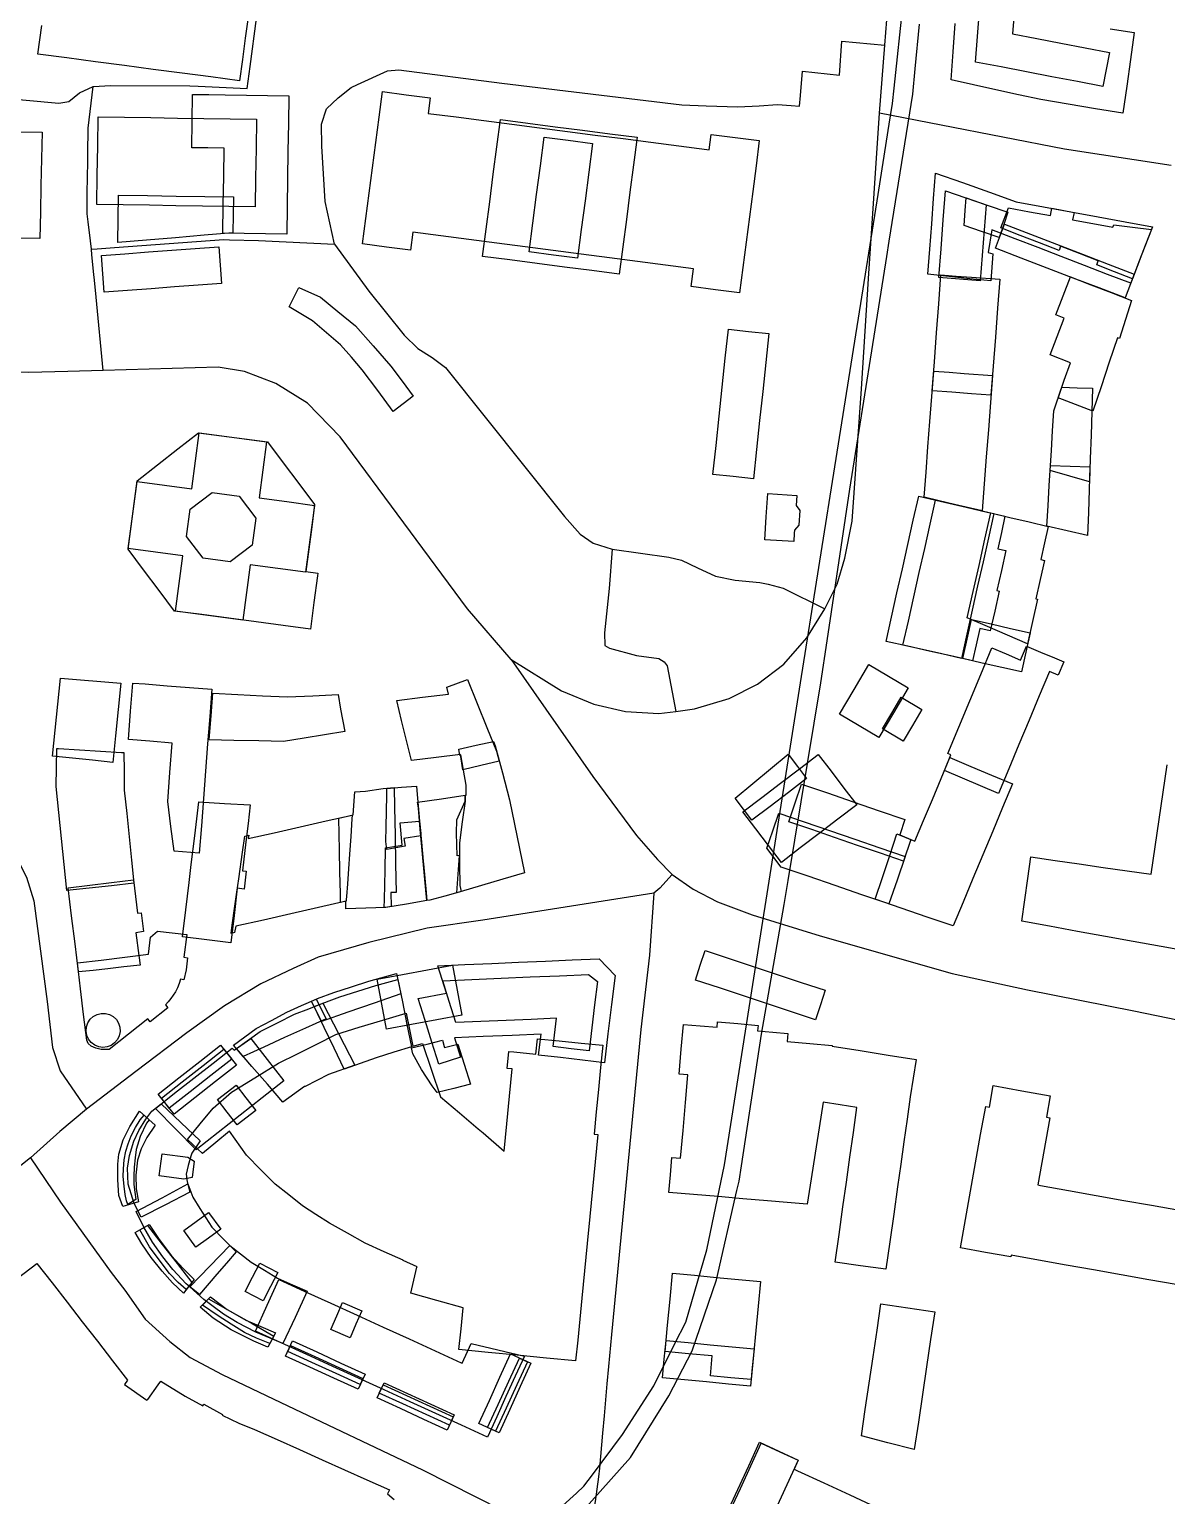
# Model space of a CAD drawing. Header units: metres. Extents: x 2534007 to 2539113, y 1151834 to 1154458.
# Drawn here: x 2538643.3 to 2538836.8, y 1152439.2 to 1152688.6 of the extents above; entities that cross this region are included whole.
import ezdxf

# ---------------------------------------------------------------- set-up
doc = ezdxf.new("R2010")
doc.units = ezdxf.units.M
for name, color, linetype in [('Buildings', 7, 'Continuous'), ('Rail', 7, 'Continuous'), ('Roads', 7, 'Continuous')]:
    doc.layers.add(name, color=color, linetype=linetype)

msp = doc.modelspace()

# ---------------------------------------------------------------- linework, layer by layer
at = {"layer": 'Buildings'}
for points in [[(2538827.031, 1152684.619), (2538826.477, 1152681.73), (2538825.923, 1152678.84), (2538821.594, 1152679.67), (2538817.266, 1152680.5), (2538812.937, 1152681.331), (2538808.609, 1152682.161), (2538804.28, 1152682.991), (2538804.604, 1152687.34), (2538804.928, 1152691.689), (2538805.252, 1152696.038), (2538805.576, 1152700.387), (2538805.9, 1152704.736), (2538808.853, 1152704.516), (2538811.805, 1152704.296), (2538811.498, 1152700.166), (2538811.19, 1152696.035), (2538810.883, 1152691.905), (2538810.575, 1152687.775), (2538814.689, 1152686.986), (2538818.803, 1152686.197), (2538822.917, 1152685.408), (2538827.031, 1152684.619)], [(2538687.49, 1152677.243), (2538687.416, 1152672.543), (2538687.341, 1152667.842), (2538687.267, 1152663.142), (2538687.192, 1152658.441), (2538687.118, 1152653.741), (2538683.501, 1152653.798), (2538679.883, 1152653.856), (2538676.266, 1152653.913), (2538676.342, 1152658.722), (2538676.419, 1152663.531), (2538676.495, 1152668.34), (2538673.733, 1152668.384), (2538670.97, 1152668.428), (2538671.042, 1152672.965), (2538671.114, 1152677.501), (2538673.877, 1152677.458), (2538676.639, 1152677.414), (2538680.256, 1152677.357), (2538683.873, 1152677.3), (2538687.49, 1152677.243)], [(2538758.551, 1152668.121), (2538758.946, 1152668.065), (2538759.288, 1152670.699), (2538763.392, 1152670.166), (2538767.496, 1152669.633), (2538766.936, 1152665.318), (2538766.375, 1152661.002), (2538765.815, 1152656.686), (2538765.255, 1152652.371), (2538764.694, 1152648.056), (2538764.134, 1152643.74), (2538760.03, 1152644.273), (2538755.925, 1152644.806), (2538756.321, 1152647.851), (2538751.544, 1152648.471), (2538746.768, 1152649.092), (2538741.991, 1152649.712), (2538737.214, 1152650.332), (2538732.438, 1152650.953), (2538727.661, 1152651.573), (2538722.884, 1152652.193), (2538718.107, 1152652.813), (2538713.331, 1152653.434), (2538708.554, 1152654.054), (2538708.159, 1152651.009), (2538704.095, 1152651.537), (2538700.03, 1152652.065), (2538700.591, 1152656.381), (2538701.151, 1152660.696), (2538701.712, 1152665.012), (2538702.272, 1152669.327), (2538702.833, 1152673.643), (2538703.393, 1152677.958), (2538707.457, 1152677.43), (2538711.521, 1152676.901), (2538711.179, 1152674.268), (2538715.916, 1152673.653), (2538720.653, 1152673.039), (2538725.391, 1152672.424), (2538730.128, 1152671.809), (2538734.865, 1152671.195), (2538739.602, 1152670.58), (2538744.339, 1152669.965), (2538749.077, 1152669.35), (2538753.814, 1152668.736), (2538758.551, 1152668.121)], [(2538681.988, 1152673.255), (2538681.909, 1152668.288), (2538681.83, 1152663.321), (2538681.751, 1152658.354), (2538677.264, 1152658.425), (2538672.777, 1152658.496), (2538668.29, 1152658.567), (2538663.803, 1152658.638), (2538659.316, 1152658.709), (2538654.829, 1152658.78), (2538654.908, 1152663.747), (2538654.986, 1152668.714), (2538655.065, 1152673.681), (2538659.552, 1152673.61), (2538664.039, 1152673.539), (2538668.527, 1152673.468), (2538673.014, 1152673.397), (2538677.501, 1152673.326), (2538681.988, 1152673.255)], [(2538746.698, 1152670.193), (2538746.094, 1152665.539), (2538745.489, 1152660.885), (2538744.885, 1152656.232), (2538744.28, 1152651.578), (2538743.676, 1152646.924), (2538739.029, 1152647.527), (2538734.382, 1152648.131), (2538729.735, 1152648.734), (2538725.088, 1152649.338), (2538720.441, 1152649.941), (2538721.045, 1152654.595), (2538721.65, 1152659.249), (2538722.254, 1152663.902), (2538722.859, 1152668.556), (2538723.463, 1152673.21), (2538728.11, 1152672.607), (2538732.757, 1152672.003), (2538737.404, 1152671.4), (2538742.051, 1152670.796), (2538746.698, 1152670.193)], [(2538739.128, 1152669.164), (2538738.494, 1152664.282), (2538737.86, 1152659.4), (2538737.225, 1152654.517), (2538736.591, 1152649.635), (2538732.475, 1152650.17), (2538728.358, 1152650.704), (2538728.992, 1152655.586), (2538729.626, 1152660.469), (2538730.26, 1152665.351), (2538730.894, 1152670.233), (2538735.011, 1152669.699), (2538739.128, 1152669.164)], [(2538834.361, 1152654.984), (2538833.129, 1152651.783), (2538831.896, 1152648.581), (2538830.664, 1152645.38), (2538826.729, 1152646.894), (2538822.794, 1152648.409), (2538818.859, 1152649.923), (2538814.924, 1152651.437), (2538810.989, 1152652.952), (2538807.054, 1152654.466), (2538806.426, 1152650.626), (2538807.209, 1152650.395), (2538806.859, 1152645.773), (2538803.295, 1152646.149), (2538799.732, 1152646.525), (2538796.168, 1152646.901), (2538796.493, 1152651.204), (2538796.819, 1152655.507), (2538797.144, 1152659.81), (2538797.469, 1152664.113), (2538802.049, 1152662.489), (2538806.628, 1152660.865), (2538811.208, 1152659.241), (2538815.839, 1152658.39), (2538820.469, 1152657.538), (2538825.1, 1152656.687), (2538829.73, 1152655.835), (2538834.361, 1152654.984)], [(2538677.955, 1152653.944), (2538673.07, 1152653.533), (2538668.185, 1152653.122), (2538663.3, 1152652.71), (2538658.415, 1152652.299), (2538658.479, 1152656.332), (2538658.543, 1152660.364), (2538663.42, 1152660.287), (2538668.297, 1152660.21), (2538673.174, 1152660.132), (2538678.051, 1152660.055), (2538678.003, 1152657), (2538677.955, 1152653.944)], [(2538806.058, 1152658.741), (2538805.734, 1152654.428), (2538805.409, 1152650.116), (2538805.085, 1152645.803), (2538801.555, 1152646.071), (2538798.025, 1152646.338), (2538798.398, 1152651.26), (2538798.77, 1152656.182), (2538799.143, 1152661.104), (2538802.601, 1152659.923), (2538806.058, 1152658.741)], [(2538809.118, 1152655.518), (2538808.308, 1152653.146), (2538805.312, 1152654.17), (2538802.316, 1152655.194), (2538802.511, 1152657.774), (2538802.673, 1152659.899), (2538806.229, 1152658.684), (2538809.784, 1152657.469), (2538809.118, 1152655.518)], [(2538809.86, 1152658.196), (2538813.445, 1152657.536), (2538817.029, 1152656.876), (2538817.259, 1152658.129), (2538821.018, 1152657.438), (2538820.786, 1152656.184), (2538824.2, 1152655.555), (2538827.614, 1152654.926), (2538827.764, 1152655.314), (2538830.975, 1152654.92), (2538834.185, 1152654.526), (2538832.575, 1152650.341), (2538830.964, 1152646.156), (2538827.919, 1152647.329), (2538824.873, 1152648.501), (2538825.14, 1152649.199), (2538821.944, 1152650.429), (2538818.748, 1152651.659), (2538818.479, 1152650.961), (2538815.169, 1152652.235), (2538811.858, 1152653.51), (2538808.548, 1152654.784), (2538809.86, 1152658.196)], [(2538831.258, 1152646.92), (2538829.703, 1152642.879), (2538825.291, 1152644.577), (2538820.88, 1152646.275), (2538816.468, 1152647.972), (2538812.057, 1152649.67), (2538807.645, 1152651.368), (2538809.201, 1152655.409), (2538813.612, 1152653.711), (2538818.024, 1152652.013), (2538822.435, 1152650.316), (2538826.847, 1152648.618), (2538831.258, 1152646.92)], [(2538676.035, 1152645.355), (2538672.044, 1152645.056), (2538668.053, 1152644.757), (2538664.062, 1152644.459), (2538660.071, 1152644.16), (2538656.08, 1152643.861), (2538655.847, 1152646.984), (2538655.613, 1152650.106), (2538659.604, 1152650.405), (2538663.595, 1152650.704), (2538667.586, 1152651.002), (2538671.577, 1152651.301), (2538675.568, 1152651.6), (2538675.802, 1152648.478), (2538676.035, 1152645.355)], [(2538808.39, 1152646.05), (2538808.017, 1152641.123), (2538807.644, 1152636.197), (2538807.271, 1152631.27), (2538806.898, 1152626.343), (2538803.567, 1152626.595), (2538800.236, 1152626.847), (2538796.905, 1152627.099), (2538797.278, 1152632.026), (2538797.651, 1152636.953), (2538798.023, 1152641.879), (2538798.396, 1152646.806), (2538800.998, 1152646.61), (2538803.6, 1152646.413), (2538808.39, 1152646.05)], [(2538708.64, 1152626.198), (2538705.229, 1152623.604), (2538702.597, 1152627.14), (2538699.966, 1152630.676), (2538698.121, 1152632.801), (2538696.276, 1152634.926), (2538693.904, 1152636.961), (2538691.531, 1152638.996), (2538687.513, 1152641.356), (2538689.189, 1152644.659), (2538692.85, 1152643.044), (2538695.828, 1152640.602), (2538698.805, 1152638.159), (2538701.82, 1152634.715), (2538704.834, 1152631.27), (2538706.737, 1152628.734), (2538708.64, 1152626.198)], [(2538830.771, 1152642.456), (2538829.772, 1152639.224), (2538828.773, 1152635.991), (2538828.431, 1152636.123), (2538827.023, 1152631.952), (2538825.614, 1152627.781), (2538824.206, 1152623.61), (2538821.265, 1152624.743), (2538818.323, 1152625.875), (2538819.362, 1152628.877), (2538820.4, 1152631.878), (2538816.944, 1152633.208), (2538818.148, 1152636.336), (2538819.351, 1152639.464), (2538817.951, 1152640.003), (2538819.191, 1152643.225), (2538820.431, 1152646.446), (2538823.878, 1152645.116), (2538827.324, 1152643.786), (2538830.771, 1152642.456)], [(2538769.13, 1152636.83), (2538768.605, 1152631.895), (2538768.079, 1152626.96), (2538767.554, 1152622.026), (2538767.028, 1152617.091), (2538766.503, 1152612.156), (2538763.061, 1152612.523), (2538759.618, 1152612.89), (2538760.143, 1152617.825), (2538760.668, 1152622.759), (2538761.194, 1152627.694), (2538761.719, 1152632.628), (2538762.244, 1152637.563), (2538765.687, 1152637.197), (2538769.13, 1152636.83)], [(2538807.151, 1152629.693), (2538806.803, 1152625.089), (2538806.454, 1152620.485), (2538806.106, 1152615.881), (2538805.757, 1152611.277), (2538805.409, 1152606.673), (2538800.675, 1152607.781), (2538798.104, 1152608.383), (2538795.533, 1152608.985), (2538795.858, 1152613.278), (2538796.183, 1152617.571), (2538796.509, 1152621.863), (2538796.834, 1152626.156), (2538797.159, 1152630.449), (2538799.761, 1152630.252), (2538802.363, 1152630.055), (2538807.151, 1152629.693)], [(2538824.186, 1152627.538), (2538824.051, 1152623.557), (2538823.916, 1152619.576), (2538823.781, 1152615.595), (2538823.646, 1152611.614), (2538820.308, 1152612.59), (2538816.97, 1152613.566), (2538817.169, 1152616.942), (2538817.369, 1152620.318), (2538817.568, 1152623.694), (2538818.959, 1152627.715), (2538821.572, 1152627.627), (2538824.186, 1152627.538)], [(2538692.366, 1152595.666), (2538691.759, 1152591.123), (2538691.151, 1152586.58), (2538686.533, 1152587.196), (2538681.915, 1152587.811), (2538677.297, 1152588.427), (2538672.679, 1152589.042), (2538668.061, 1152589.658), (2538665.418, 1152593.153), (2538662.776, 1152596.649), (2538660.133, 1152600.144), (2538660.65, 1152604.028), (2538661.168, 1152607.912), (2538661.685, 1152611.796), (2538665.157, 1152614.519), (2538668.629, 1152617.241), (2538672.101, 1152619.964), (2538676.019, 1152619.441), (2538679.936, 1152618.919), (2538683.854, 1152618.396), (2538686.528, 1152614.854), (2538689.202, 1152611.312), (2538691.876, 1152607.77), (2538691.369, 1152603.973), (2538690.863, 1152600.177), (2538690.356, 1152596.38), (2538692.423, 1152596.104), (2538692.366, 1152595.666)], [(2538683.71, 1152618.415), (2538683.074, 1152613.648), (2538682.438, 1152608.88), (2538687.148, 1152608.252), (2538691.858, 1152607.624), (2538691.352, 1152603.838), (2538690.847, 1152600.051), (2538690.341, 1152596.265), (2538685.633, 1152596.893), (2538680.924, 1152597.52), (2538680.296, 1152592.816), (2538679.669, 1152588.111), (2538675.848, 1152588.62), (2538672.026, 1152589.13), (2538668.205, 1152589.639), (2538668.833, 1152594.344), (2538669.46, 1152599.049), (2538664.807, 1152599.669), (2538660.153, 1152600.289), (2538660.657, 1152604.076), (2538661.162, 1152607.863), (2538661.666, 1152611.65), (2538666.32, 1152611.029), (2538670.974, 1152610.408), (2538671.61, 1152615.177), (2538672.245, 1152619.945), (2538676.067, 1152619.435), (2538679.888, 1152618.925), (2538683.71, 1152618.415)], [(2538823.734, 1152614.194), (2538823.601, 1152610.288), (2538823.469, 1152606.382), (2538823.336, 1152602.476), (2538819.873, 1152603.287), (2538816.411, 1152604.098), (2538816.614, 1152607.539), (2538816.817, 1152610.98), (2538817.02, 1152614.421), (2538820.377, 1152614.307), (2538823.734, 1152614.194)], [(2538681.25, 1152600.831), (2538677.529, 1152598.001), (2538672.896, 1152598.631), (2538670.065, 1152602.353), (2538670.696, 1152606.986), (2538674.418, 1152609.816), (2538679.05, 1152609.185), (2538681.881, 1152605.464), (2538681.25, 1152600.831)], [(2538773.449, 1152602.898), (2538773.349, 1152601.449), (2538768.409, 1152601.776), (2538768.669, 1152605.694), (2538768.929, 1152609.611), (2538773.87, 1152609.284), (2538773.756, 1152607.595), (2538774.399, 1152606.721), (2538774.236, 1152604.271), (2538773.478, 1152603.384), (2538773.449, 1152602.898)], [(2538808.3, 1152593.038), (2538807.54, 1152589.651), (2538806.78, 1152586.263), (2538804.99, 1152586.665), (2538804.376, 1152583.925), (2538803.761, 1152581.185), (2538800.087, 1152582.01), (2538796.413, 1152582.835), (2538792.738, 1152583.659), (2538789.064, 1152584.484), (2538789.989, 1152588.604), (2538790.913, 1152592.723), (2538791.838, 1152596.843), (2538792.762, 1152600.962), (2538793.687, 1152605.082), (2538794.611, 1152609.201), (2538798.278, 1152608.343), (2538801.945, 1152607.485), (2538805.612, 1152606.626), (2538809.279, 1152605.768), (2538808.66, 1152603.009), (2538808.04, 1152600.249), (2538809.43, 1152599.938), (2538808.667, 1152596.533), (2538807.903, 1152593.128), (2538808.3, 1152593.038)], [(2538807.391, 1152606.209), (2538806.471, 1152602.109), (2538805.551, 1152598.009), (2538804.631, 1152593.91), (2538803.71, 1152589.81), (2538802.79, 1152585.71), (2538801.87, 1152581.61), (2538798.558, 1152582.353), (2538795.246, 1152583.097), (2538791.934, 1152583.84), (2538792.858, 1152587.955), (2538793.781, 1152592.07), (2538794.705, 1152596.185), (2538795.629, 1152600.3), (2538796.552, 1152604.415), (2538797.476, 1152608.53), (2538799.128, 1152608.144), (2538802.685, 1152607.311), (2538806.241, 1152606.479), (2538807.391, 1152606.209)], [(2538814.834, 1152591.684), (2538813.98, 1152587.876), (2538813.125, 1152584.068), (2538809.706, 1152585.548), (2538806.287, 1152587.029), (2538802.868, 1152588.509), (2538803.868, 1152592.965), (2538804.869, 1152597.42), (2538805.869, 1152601.876), (2538806.869, 1152606.331), (2538810.126, 1152605.569), (2538813.384, 1152604.806), (2538816.641, 1152604.044), (2538816.008, 1152601.222), (2538815.374, 1152598.4), (2538816.001, 1152598.259), (2538815.27, 1152595.005), (2538814.54, 1152591.75), (2538814.834, 1152591.684)], [(2538813.551, 1152585.966), (2538812.806, 1152582.645), (2538812.06, 1152579.323), (2538808.735, 1152580.069), (2538805.411, 1152580.815), (2538802.086, 1152581.561), (2538802.832, 1152584.883), (2538803.578, 1152588.205), (2538806.902, 1152587.459), (2538810.227, 1152586.712), (2538813.551, 1152585.966)], [(2538817.718, 1152581.69), (2538819.295, 1152581.029), (2538818.343, 1152578.749), (2538816.85, 1152579.371), (2538815.121, 1152575.229), (2538813.392, 1152571.086), (2538811.663, 1152566.944), (2538809.934, 1152562.801), (2538808.205, 1152558.659), (2538805.128, 1152559.944), (2538802.05, 1152561.228), (2538798.973, 1152562.513), (2538800.09, 1152565.19), (2538799.546, 1152565.43), (2538801.419, 1152569.916), (2538803.291, 1152574.402), (2538805.164, 1152578.888), (2538807.036, 1152583.374), (2538809.491, 1152582.349), (2538811.946, 1152581.324), (2538812.934, 1152583.684), (2538815.326, 1152582.687), (2538817.718, 1152581.69)], [(2538792.831, 1152576.598), (2538790.335, 1152572.372), (2538787.839, 1152568.145), (2538784.483, 1152570.127), (2538781.126, 1152572.11), (2538783.623, 1152576.337), (2538786.119, 1152580.563), (2538789.475, 1152578.581), (2538792.831, 1152576.598)], [(2538658.919, 1152577.363), (2538658.458, 1152572.885), (2538657.996, 1152568.407), (2538657.535, 1152563.929), (2538654.111, 1152564.282), (2538650.688, 1152564.636), (2538647.264, 1152564.989), (2538647.719, 1152569.399), (2538648.173, 1152573.81), (2538648.628, 1152578.22), (2538652.058, 1152577.934), (2538655.489, 1152577.649), (2538658.919, 1152577.363)], [(2538674.396, 1152576.376), (2538674.038, 1152571.729), (2538673.679, 1152567.082), (2538673.321, 1152562.435), (2538672.962, 1152557.788), (2538672.604, 1152553.141), (2538672.245, 1152548.494), (2538667.986, 1152548.823), (2538667.433, 1152553.034), (2538666.879, 1152557.244), (2538667.264, 1152562.229), (2538667.649, 1152567.214), (2538663.823, 1152567.509), (2538660.203, 1152567.788), (2538660.574, 1152572.601), (2538660.945, 1152577.414), (2538663.025, 1152577.254), (2538666.815, 1152576.961), (2538670.606, 1152576.669), (2538674.396, 1152576.376)], [(2538722.828, 1152565.803), (2538723.233, 1152564.149), (2538720.145, 1152563.392), (2538717.056, 1152562.635), (2538716.703, 1152565.254), (2538712.519, 1152564.759), (2538708.334, 1152564.264), (2538707.503, 1152567.657), (2538706.671, 1152571.051), (2538705.84, 1152574.444), (2538710.243, 1152574.992), (2538714.646, 1152575.54), (2538714.36, 1152576.708), (2538717.884, 1152578.004), (2538719.532, 1152573.937), (2538721.18, 1152569.87), (2538722.828, 1152565.803)], [(2538674.573, 1152575.662), (2538678.795, 1152575.46), (2538683.016, 1152575.258), (2538687.238, 1152575.056), (2538691.556, 1152575.247), (2538695.873, 1152575.438), (2538696.281, 1152572.996), (2538696.995, 1152569.196), (2538693.53, 1152568.628), (2538690.064, 1152568.06), (2538686.599, 1152567.492), (2538682.377, 1152567.581), (2538678.155, 1152567.669), (2538673.933, 1152567.758), (2538674.284, 1152571.816), (2538674.573, 1152575.662)], [(2538795.148, 1152572.888), (2538793.566, 1152570.21), (2538791.983, 1152567.531), (2538788.438, 1152569.625), (2538790.021, 1152572.304), (2538791.603, 1152574.983), (2538795.148, 1152572.888)], [(2538716.05, 1152541.75), (2538716.272, 1152544.929), (2538716.493, 1152548.107), (2538716.103, 1152548.025), (2538715.999, 1152551.893), (2538716.052, 1152554.163), (2538717.473, 1152557.351), (2538717.495, 1152558.337), (2538717.626, 1152558.356), (2538717.638, 1152560.025), (2538717.194, 1152562.612), (2538716.75, 1152565.2), (2538716.566, 1152565.09), (2538716.37, 1152566.175), (2538719.327, 1152566.824), (2538722.283, 1152567.472), (2538722.6, 1152566.75), (2538723.803, 1152562.157), (2538725.005, 1152557.563), (2538725.853, 1152553.425), (2538726.702, 1152549.288), (2538727.55, 1152545.15), (2538723.9, 1152544.067), (2538720.25, 1152542.983), (2538716.6, 1152541.9), (2538716.05, 1152541.75)], [(2538659.045, 1152565.575), (2538659.412, 1152565.58), (2538659.459, 1152562.375), (2538659.506, 1152559.17), (2538659.914, 1152555.221), (2538660.322, 1152551.272), (2538660.729, 1152547.322), (2538661.137, 1152543.373), (2538657.333, 1152542.954), (2538653.529, 1152542.534), (2538649.725, 1152542.115), (2538649.268, 1152546.539), (2538648.811, 1152550.963), (2538648.353, 1152555.386), (2538647.896, 1152559.81), (2538647.958, 1152563.055), (2538648.019, 1152566.3), (2538648.325, 1152566.295), (2538651.898, 1152566.055), (2538655.472, 1152565.815), (2538659.045, 1152565.575)], [(2538775.55, 1152561.173), (2538772.45, 1152558.807), (2538769.35, 1152556.441), (2538766.25, 1152554.075), (2538763.398, 1152557.814), (2538766.399, 1152560.309), (2538769.399, 1152562.805), (2538772.4, 1152565.3), (2538773.975, 1152563.237), (2538775.55, 1152561.173)], [(2538784.08, 1152556.704), (2538780.875, 1152554.258), (2538777.67, 1152551.811), (2538774.464, 1152549.365), (2538771.259, 1152546.919), (2538769.076, 1152549.78), (2538766.892, 1152552.64), (2538764.709, 1152555.501), (2538767.914, 1152557.947), (2538771.119, 1152560.394), (2538774.324, 1152562.84), (2538777.529, 1152565.286), (2538779.713, 1152562.425), (2538781.896, 1152559.565), (2538784.08, 1152556.704)], [(2538810.564, 1152560.28), (2538808.883, 1152556.252), (2538807.201, 1152552.224), (2538805.52, 1152548.197), (2538803.839, 1152544.169), (2538802.157, 1152540.141), (2538800.476, 1152536.113), (2538796.057, 1152537.626), (2538791.638, 1152539.138), (2538787.219, 1152540.651), (2538788.446, 1152544.364), (2538789.673, 1152548.078), (2538790.9, 1152551.791), (2538793.965, 1152550.513), (2538795.449, 1152554.068), (2538796.932, 1152557.623), (2538798.416, 1152561.178), (2538799.9, 1152564.733), (2538803.455, 1152563.249), (2538807.009, 1152561.764), (2538810.564, 1152560.28)], [(2538696.273, 1152540.09), (2538696.243, 1152541.631), (2538696.169, 1152545.317), (2538696.095, 1152549.003), (2538696.041, 1152551.728), (2538695.986, 1152554.453), (2538698.4, 1152555), (2538698.7, 1152558.9), (2538700.5, 1152559), (2538703.5, 1152559.5), (2538705.39, 1152559.629), (2538705.458, 1152556.328), (2538705.555, 1152551.492), (2538705.651, 1152546.657), (2538705.748, 1152541.821), (2538704.835, 1152541.803), (2538704.883, 1152539.398), (2538704, 1152539.25), (2538700.6, 1152539.15), (2538697.2, 1152539.05), (2538697.2, 1152540.3), (2538696.273, 1152540.09)], [(2538704.173, 1152549.127), (2538703.953, 1152550.46), (2538704.009, 1152552.978), (2538704.068, 1152555.642), (2538704.128, 1152558.305), (2538704.154, 1152559.495), (2538706.666, 1152559.686), (2538709.177, 1152559.876), (2538709.243, 1152559.151), (2538709.481, 1152556.536), (2538709.719, 1152553.921), (2538709.91, 1152551.83), (2538709.944, 1152551.45), (2538707.069, 1152550.975), (2538707.284, 1152549.673), (2538704.173, 1152549.127)], [(2538793.279, 1152550.799), (2538792.025, 1152547.134), (2538788.12, 1152548.471), (2538784.215, 1152549.808), (2538780.31, 1152551.145), (2538776.405, 1152552.482), (2538772.5, 1152553.819), (2538773.597, 1152557.022), (2538774.693, 1152560.225), (2538779.088, 1152558.72), (2538783.483, 1152557.216), (2538787.878, 1152555.711), (2538792.273, 1152554.206), (2538791.381, 1152551.59), (2538793.279, 1152550.799)], [(2538680.226, 1152545.433), (2538679.86, 1152542.388), (2538678.714, 1152542.525), (2538678.158, 1152537.895), (2538677.601, 1152533.265), (2538673.51, 1152533.757), (2538669.419, 1152534.248), (2538669.976, 1152538.879), (2538670.533, 1152543.509), (2538670.898, 1152546.554), (2538671.485, 1152551.436), (2538671.833, 1152554.327), (2538672.18, 1152557.218), (2538676.557, 1152556.954), (2538680.933, 1152556.689), (2538680.555, 1152553.54), (2538680.176, 1152550.391), (2538679.589, 1152545.51), (2538680.226, 1152545.433)], [(2538710.951, 1152540.42), (2538710.844, 1152541.591), (2538710.509, 1152545.27), (2538710.173, 1152548.95), (2538709.844, 1152552.548), (2538709.516, 1152556.146), (2538709.363, 1152557.158), (2538713.429, 1152557.748), (2538717.495, 1152558.337), (2538717.473, 1152557.351), (2538716.99, 1152553.786), (2538716.506, 1152550.221), (2538716.526, 1152546.596), (2538716.546, 1152542.97), (2538716.792, 1152541.957), (2538716.6, 1152541.9), (2538714.019, 1152541.203), (2538711.437, 1152540.505), (2538710.951, 1152540.42)], [(2538678.267, 1152534.976), (2538677.661, 1152534.841), (2538677.859, 1152536.256), (2538678.253, 1152539.067), (2538678.646, 1152541.877), (2538678.96, 1152544.126), (2538679.598, 1152548.684), (2538679.979, 1152551.404), (2538680.66, 1152551.556), (2538680.575, 1152550.961), (2538684.996, 1152551.963), (2538689.417, 1152552.965), (2538693.837, 1152553.966), (2538698.258, 1152554.968), (2538698.214, 1152554.33), (2538698.006, 1152551.329), (2538697.798, 1152548.329), (2538697.624, 1152545.809), (2538697.449, 1152543.288), (2538697.298, 1152541.118), (2538697.261, 1152540.585), (2538697.241, 1152540.304), (2538692.543, 1152539.241), (2538687.846, 1152538.177), (2538683.148, 1152537.114), (2538678.45, 1152536.05), (2538678.267, 1152534.976)], [(2538792.301, 1152547.944), (2538790.918, 1152543.902), (2538789.534, 1152539.859), (2538784.96, 1152541.425), (2538780.385, 1152542.992), (2538775.811, 1152544.558), (2538771.236, 1152546.124), (2538768.795, 1152549.323), (2538769.817, 1152552.307), (2538770.838, 1152555.291), (2538775.131, 1152553.822), (2538779.423, 1152552.352), (2538783.716, 1152550.883), (2538788.008, 1152549.413), (2538792.301, 1152547.944)], [(2538703.704, 1152539.241), (2538703.735, 1152540.625), (2538703.845, 1152545.593), (2538703.929, 1152549.365), (2538706.759, 1152549.833), (2538706.414, 1152553.62), (2538709.719, 1152553.921), (2538710.043, 1152550.376), (2538710.339, 1152547.123), (2538710.38, 1152546.674), (2538710.825, 1152541.798), (2538710.951, 1152540.416), (2538707.476, 1152539.833), (2538704, 1152539.25), (2538703.704, 1152539.241)], [(2538656.708, 1152528.813), (2538654.218, 1152528.553), (2538651.728, 1152528.292), (2538651.135, 1152533.061), (2538650.543, 1152537.831), (2538649.95, 1152542.6), (2538653.65, 1152543.05), (2538657.35, 1152543.5), (2538661.05, 1152543.95), (2538661.4, 1152541.125), (2538661.75, 1152538.3), (2538662.35, 1152538.35), (2538662.75, 1152535.15), (2538661.45, 1152534.95), (2538661.975, 1152531.092), (2538662.185, 1152529.464), (2538659.447, 1152529.139), (2538656.708, 1152528.813)], [(2538670.245, 1152530.694), (2538670.007, 1152528.649), (2538669.604, 1152526.962), (2538669.033, 1152527.036), (2538668.807, 1152526.314), (2538668.525, 1152525.612), (2538668.187, 1152524.935), (2538667.825, 1152524.33), (2538667.419, 1152523.754), (2538666.971, 1152523.209), (2538666.484, 1152522.699), (2538666.896, 1152522.178), (2538663.926, 1152519.828), (2538663.53, 1152520.318), (2538660.229, 1152517.717), (2538656.927, 1152515.116), (2538655.549, 1152515.133), (2538654.663, 1152515.344), (2538653.856, 1152515.649), (2538653.34, 1152516.125), (2538653.116, 1152516.695), (2538652.59, 1152521.068), (2538652.063, 1152525.441), (2538651.537, 1152529.814), (2538655.567, 1152530.311), (2538659.596, 1152530.809), (2538663.626, 1152531.306), (2538663.976, 1152534.177), (2538665.146, 1152535.245), (2538667.64, 1152534.953), (2538670.134, 1152534.66), (2538669.617, 1152530.779), (2538670.245, 1152530.694)], [(2538778.709, 1152525.173), (2538777.884, 1152522.674), (2538777.059, 1152520.175), (2538772.973, 1152521.524), (2538768.887, 1152522.873), (2538764.801, 1152524.223), (2538760.715, 1152525.572), (2538756.629, 1152526.921), (2538757.454, 1152529.42), (2538758.278, 1152531.919), (2538762.364, 1152530.57), (2538766.45, 1152529.221), (2538770.537, 1152527.871), (2538774.623, 1152526.522), (2538778.709, 1152525.173)], [(2538716.904, 1152520.96), (2538712.638, 1152520.168), (2538708.372, 1152519.375), (2538704.106, 1152518.583), (2538703.32, 1152522.818), (2538702.533, 1152527.053), (2538706.798, 1152527.846), (2538711.064, 1152528.638), (2538715.329, 1152529.431), (2538716.116, 1152525.196), (2538716.904, 1152520.96)], [(2538742.956, 1152527.7), (2538742.356, 1152522.738), (2538741.756, 1152517.777), (2538741.156, 1152512.815), (2538737.424, 1152513.266), (2538733.693, 1152513.718), (2538729.961, 1152514.169), (2538730.39, 1152517.711), (2538725.472, 1152517.499), (2538720.553, 1152517.288), (2538715.635, 1152517.076), (2538716.665, 1152513.776), (2538712.974, 1152512.625), (2538711.814, 1152516.343), (2538710.655, 1152520.061), (2538709.495, 1152523.779), (2538714.314, 1152524.674), (2538712.851, 1152529.358), (2538717.42, 1152529.554), (2538721.988, 1152529.75), (2538726.557, 1152529.947), (2538731.126, 1152530.143), (2538735.694, 1152530.339), (2538740.263, 1152530.535), (2538742.956, 1152527.7)], [(2538706.513, 1152524.549), (2538702.016, 1152522.991), (2538697.52, 1152521.432), (2538693.023, 1152519.874), (2538691.366, 1152523.34), (2538692.344, 1152523.78), (2538695.158, 1152524.785), (2538698.122, 1152525.767), (2538701.085, 1152526.749), (2538705.81, 1152528.01), (2538706.513, 1152524.549)], [(2538702.324, 1152513.69), (2538699.609, 1152512.737), (2538696.893, 1152511.783), (2538695.2, 1152515.323), (2538693.507, 1152518.864), (2538691.814, 1152522.404), (2538696.16, 1152524.085), (2538699.207, 1152525.039), (2538702.254, 1152525.993), (2538706.016, 1152526.993), (2538706.79, 1152523.182), (2538707.564, 1152519.372), (2538708.338, 1152515.561), (2538705.331, 1152514.626), (2538702.324, 1152513.69)], [(2538739.971, 1152526.654), (2538739.496, 1152522.726), (2538739.021, 1152518.798), (2538738.546, 1152514.87), (2538735.486, 1152515.24), (2538732.426, 1152515.61), (2538733.008, 1152520.415), (2538728.724, 1152520.231), (2538724.44, 1152520.047), (2538720.155, 1152519.863), (2538715.871, 1152519.679), (2538714.761, 1152523.24), (2538713.65, 1152526.8), (2538718.615, 1152527.013), (2538723.58, 1152527.226), (2538728.546, 1152527.44), (2538733.511, 1152527.653), (2538738.476, 1152527.866), (2538739.971, 1152526.654)], [(2538693.809, 1152520.309), (2538690.291, 1152518.715), (2538686.773, 1152517.122), (2538683.254, 1152515.528), (2538679.736, 1152513.934), (2538678.091, 1152515.836), (2538681.925, 1152518.67), (2538684.533, 1152520.056), (2538687.14, 1152521.441), (2538689.632, 1152522.561), (2538692.123, 1152523.68), (2538693.809, 1152520.309)], [(2538690.166, 1152508.791), (2538686.461, 1152506.151), (2538683.834, 1152509.191), (2538681.208, 1152512.23), (2538678.581, 1152515.27), (2538682.63, 1152518.149), (2538685.539, 1152519.626), (2538688.448, 1152521.103), (2538690.859, 1152522.035), (2538693.27, 1152522.968), (2538695.087, 1152519.454), (2538696.904, 1152515.94), (2538698.721, 1152512.426), (2538694.205, 1152510.836), (2538690.236, 1152508.843), (2538690.166, 1152508.791)], [(2538656.59, 1152515.548), (2538655.868, 1152515.466), (2538655.148, 1152515.565), (2538654.475, 1152515.841), (2538653.893, 1152516.274), (2538653.436, 1152516.839), (2538653.135, 1152517.5), (2538653.006, 1152518.215), (2538653.06, 1152518.94), (2538653.293, 1152519.629), (2538653.69, 1152520.237), (2538654.226, 1152520.729), (2538654.865, 1152521.072), (2538655.571, 1152521.244), (2538656.296, 1152521.235), (2538656.999, 1152521.046), (2538657.631, 1152520.689), (2538658.155, 1152520.185), (2538658.537, 1152519.567), (2538658.754, 1152518.875), (2538658.791, 1152518.149), (2538658.647, 1152517.437), (2538658.329, 1152516.782), (2538657.86, 1152516.228), (2538657.267, 1152515.808), (2538656.59, 1152515.548)], [(2538707.429, 1152521.293), (2538707.998, 1152518.492), (2538708.566, 1152515.69), (2538710.214, 1152516.1), (2538711.755, 1152511.592), (2538713.295, 1152507.083), (2538716.498, 1152504.349), (2538719.7, 1152501.614), (2538720.513, 1152500.919), (2538724.126, 1152497.834), (2538724.582, 1152502.494), (2538725.038, 1152507.153), (2538725.494, 1152511.813), (2538724.608, 1152511.899), (2538724.888, 1152514.773), (2538725.775, 1152514.686), (2538729.476, 1152514.325), (2538729.793, 1152516.931), (2538733.485, 1152516.57), (2538737.177, 1152516.21), (2538740.869, 1152515.849), (2538740.499, 1152512.065), (2538740.129, 1152508.281), (2538739.759, 1152504.497), (2538739.389, 1152500.713), (2538740.03, 1152500.65), (2538739.577, 1152496.013), (2538739.123, 1152491.375), (2538738.67, 1152486.738), (2538738.216, 1152482.101), (2538737.763, 1152477.463), (2538737.309, 1152472.826), (2538736.961, 1152469.27), (2538736.613, 1152465.714), (2538736.265, 1152462.158), (2538731.303, 1152462.643), (2538726.342, 1152463.128), (2538721.38, 1152463.613), (2538716.418, 1152464.098), (2538716.764, 1152467.634), (2538717.109, 1152471.17), (2538712.666, 1152472.428), (2538708.223, 1152473.685), (2538709.279, 1152478.086), (2538709.31, 1152478.178), (2538706.906, 1152479.259), (2538706.926, 1152479.305), (2538703.708, 1152480.73), (2538700.489, 1152482.156), (2538697.45, 1152483.869), (2538694.41, 1152485.581), (2538692.103, 1152487.065), (2538689.796, 1152488.548), (2538687.48, 1152490.372), (2538685.165, 1152492.196), (2538682.717, 1152494.67), (2538680.268, 1152497.144), (2538677.386, 1152501.195), (2538675.089, 1152499.303), (2538672.791, 1152497.41), (2538670.253, 1152499.831), (2538672.423, 1152502.477), (2538674.593, 1152505.123), (2538677.72, 1152507.848), (2538681.712, 1152510.304), (2538685.703, 1152512.759), (2538688.966, 1152514.397), (2538692.228, 1152516.035), (2538695.491, 1152517.673), (2538699.47, 1152518.88), (2538703.45, 1152520.086), (2538707.429, 1152521.293)], [(2538767.29, 1152519.211), (2538767.21, 1152518.286), (2538769.788, 1152518.064), (2538772.365, 1152517.841), (2538772.246, 1152516.461), (2538776.073, 1152516.131), (2538779.9, 1152515.8), (2538779.881, 1152515.679), (2538784.639, 1152514.924), (2538789.398, 1152514.17), (2538794.156, 1152513.415), (2538793.655, 1152510.248), (2538793.153, 1152507.081), (2538792.616, 1152503.256), (2538792.079, 1152499.431), (2538791.542, 1152495.606), (2538791.005, 1152491.781), (2538790.348, 1152487.103), (2538789.692, 1152482.424), (2538789.035, 1152477.746), (2538784.721, 1152478.352), (2538780.406, 1152478.958), (2538781.066, 1152483.656), (2538781.725, 1152488.354), (2538782.318, 1152492.576), (2538782.91, 1152496.798), (2538783.502, 1152501.019), (2538784.095, 1152505.241), (2538781.233, 1152505.695), (2538778.37, 1152506.149), (2538777.682, 1152501.809), (2538776.995, 1152497.469), (2538776.307, 1152493.129), (2538775.619, 1152488.789), (2538772.245, 1152489.081), (2538768.871, 1152489.373), (2538764.685, 1152489.735), (2538760.498, 1152490.097), (2538756.311, 1152490.458), (2538752.125, 1152490.82), (2538752.382, 1152493.793), (2538752.639, 1152496.765), (2538754.116, 1152496.638), (2538754.524, 1152501.357), (2538754.932, 1152506.075), (2538755.34, 1152510.794), (2538753.863, 1152510.921), (2538754.228, 1152515.149), (2538754.593, 1152519.376), (2538757.449, 1152519.13), (2538760.305, 1152518.883), (2538760.385, 1152519.809), (2538763.838, 1152519.51), (2538767.29, 1152519.211)], [(2538681.001, 1152516.991), (2538683.826, 1152513.396), (2538686.651, 1152509.801), (2538682.92, 1152506.868), (2538679.188, 1152503.935), (2538675.457, 1152501.002), (2538671.725, 1152498.069), (2538668.265, 1152501.579), (2538664.804, 1152505.09), (2538668.067, 1152507.655), (2538671.329, 1152510.219), (2538674.592, 1152512.784), (2538677.854, 1152515.348), (2538678.173, 1152514.98), (2538681.001, 1152516.991)], [(2538678.575, 1152512.431), (2538675.037, 1152509.65), (2538671.498, 1152506.869), (2538667.96, 1152504.088), (2538665.256, 1152507.525), (2538668.795, 1152510.306), (2538672.334, 1152513.088), (2538675.873, 1152515.869), (2538678.575, 1152512.431)], [(2538677.766, 1152513.46), (2538674.228, 1152510.678), (2538670.689, 1152507.897), (2538667.151, 1152505.115), (2538665.818, 1152506.81), (2538669.357, 1152509.592), (2538672.895, 1152512.373), (2538676.434, 1152515.155), (2538677.766, 1152513.46)], [(2538713.921, 1152515.598), (2538713.951, 1152515.439), (2538716.23, 1152516.005), (2538717.292, 1152512.605), (2538718.353, 1152509.205), (2538715.526, 1152508.502), (2538712.699, 1152507.798), (2538711.876, 1152508.954), (2538710.025, 1152511.713), (2538708.581, 1152514.391), (2538708.336, 1152515.375), (2538710.987, 1152516.035), (2538713.638, 1152516.695), (2538713.921, 1152515.598)], [(2538681.869, 1152504.76), (2538678.7, 1152502.284), (2538677.018, 1152504.436), (2538675.335, 1152506.588), (2538678.504, 1152509.065), (2538680.186, 1152506.913), (2538681.869, 1152504.76)], [(2538661.919, 1152489.204), (2538659.261, 1152488.406), (2538658.589, 1152490.306), (2538658.381, 1152492.961), (2538658.424, 1152495.619), (2538658.575, 1152497.328), (2538659.316, 1152499.736), (2538660.421, 1152501.991), (2538662.085, 1152504.609), (2538664.773, 1152502.218), (2538663.329, 1152500.136), (2538662.351, 1152498.2), (2538661.723, 1152496.289), (2538661.486, 1152493.754), (2538661.538, 1152491.398), (2538661.919, 1152489.204)], [(2538670.659, 1152490.838), (2538666.512, 1152488.721), (2538662.365, 1152486.603), (2538661.201, 1152488.909), (2538660.165, 1152492.209), (2538660.064, 1152494.923), (2538660.413, 1152497.083), (2538661.123, 1152499.494), (2538661.97, 1152501.351), (2538663.166, 1152503.236), (2538664.201, 1152504.618), (2538665.798, 1152505.873), (2538669.111, 1152502.716), (2538672.424, 1152499.559), (2538671, 1152497.453), (2538670.825, 1152496.991), (2538670.336, 1152495.409), (2538670.028, 1152493.916), (2538670.198, 1152492.596), (2538670.659, 1152490.838)], [(2538661.48, 1152489.588), (2538660.126, 1152488.741), (2538659.886, 1152489.394), (2538659.626, 1152490.441), (2538659.461, 1152491.863), (2538659.315, 1152493.49), (2538659.349, 1152494.805), (2538659.485, 1152496.323), (2538659.785, 1152497.811), (2538660.181, 1152499.095), (2538660.679, 1152500.425), (2538661.415, 1152501.863), (2538662.211, 1152503.163), (2538662.86, 1152503.919), (2538663.73, 1152503.145), (2538663.266, 1152502.563), (2538662.214, 1152500.304), (2538661.534, 1152498.106), (2538661.339, 1152496.705), (2538661.18, 1152495.099), (2538661.114, 1152493.591), (2538661.145, 1152492.168), (2538661.28, 1152490.869), (2538661.48, 1152489.588)], [(2538671.02, 1152493.36), (2538669.649, 1152493.048), (2538665.43, 1152493.605), (2538665.928, 1152497.378), (2538670.296, 1152496.801), (2538671.385, 1152496.129), (2538671.02, 1152493.36)], [(2538675.216, 1152476.889), (2538672.265, 1152473.456), (2538669.995, 1152475.279), (2538667.75, 1152477.711), (2538666.043, 1152479.844), (2538664.31, 1152482.341), (2538662.846, 1152484.875), (2538661.531, 1152487.544), (2538665.923, 1152489.904), (2538670.314, 1152492.263), (2538671.151, 1152490.01), (2538672.361, 1152488.058), (2538674.366, 1152484.923), (2538676.403, 1152482.779), (2538678.505, 1152480.72), (2538676.861, 1152478.805), (2538675.216, 1152476.889)], [(2538675.906, 1152484.565), (2538673.799, 1152483.035), (2538671.691, 1152481.505), (2538669.631, 1152484.343), (2538671.739, 1152485.873), (2538673.846, 1152487.403), (2538675.906, 1152484.565)], [(2538671.396, 1152476.004), (2538669.579, 1152473.701), (2538667.694, 1152475.459), (2538665.93, 1152477.413), (2538664.068, 1152479.714), (2538662.459, 1152482.058), (2538661.335, 1152484.021), (2538663.751, 1152485.373), (2538665.453, 1152482.804), (2538667.544, 1152480.033), (2538669.506, 1152477.88), (2538671.396, 1152476.004)], [(2538670.986, 1152475.484), (2538670.034, 1152474.278), (2538668.674, 1152475.488), (2538667.21, 1152477.009), (2538664.908, 1152480.013), (2538663.783, 1152481.564), (2538662.14, 1152484.471), (2538663.433, 1152485.195), (2538665.951, 1152481.958), (2538668.468, 1152478.721), (2538670.986, 1152475.484)], [(2538690.623, 1152474.016), (2538688.536, 1152469.561), (2538686.449, 1152465.106), (2538681.879, 1152467.034), (2538678.718, 1152468.71), (2538676.37, 1152470.114), (2538674.62, 1152471.395), (2538673.035, 1152472.593), (2538670.646, 1152474.736), (2538674.053, 1152478.26), (2538677.459, 1152481.783), (2538681.096, 1152478.948), (2538683.33, 1152477.584), (2538685.563, 1152476.22), (2538688.093, 1152475.118), (2538690.623, 1152474.016)], [(2538685.62, 1152477.21), (2538684.367, 1152474.802), (2538683.114, 1152472.393), (2538680.059, 1152473.981), (2538681.311, 1152476.391), (2538682.564, 1152478.8), (2538685.62, 1152477.21)], [(2538767.716, 1152475.649), (2538767.315, 1152471.481), (2538766.914, 1152467.312), (2538766.512, 1152463.144), (2538766.111, 1152458.975), (2538762.641, 1152459.309), (2538759.17, 1152459.643), (2538759.493, 1152463.001), (2538755.478, 1152463.388), (2538751.463, 1152463.774), (2538751.89, 1152468.213), (2538752.317, 1152472.651), (2538752.744, 1152477.09), (2538756.487, 1152476.73), (2538760.23, 1152476.37), (2538763.973, 1152476.009), (2538767.716, 1152475.649)], [(2538716.815, 1152461.838), (2538716.985, 1152461.756), (2538718.52, 1152465.123), (2538723.038, 1152464.059), (2538727.556, 1152462.995), (2538725.982, 1152459.549), (2538724.408, 1152456.103), (2538722.834, 1152452.657), (2538721.26, 1152449.211), (2538716.874, 1152451.215), (2538712.488, 1152453.219), (2538708.103, 1152455.222), (2538703.717, 1152457.226), (2538699.331, 1152459.23), (2538694.945, 1152461.234), (2538690.56, 1152463.237), (2538686.174, 1152465.241), (2538681.788, 1152467.245), (2538683.789, 1152471.627), (2538685.79, 1152476.008), (2538690.222, 1152473.984), (2538694.654, 1152471.959), (2538699.086, 1152469.935), (2538703.519, 1152467.911), (2538707.951, 1152465.887), (2538712.383, 1152463.862), (2538716.815, 1152461.838)], [(2538685.228, 1152466.94), (2538683.906, 1152464.488), (2538681.51, 1152465.511), (2538677.666, 1152467.45), (2538674.635, 1152469.43), (2538672.396, 1152471.271), (2538674.139, 1152473.048), (2538676.984, 1152470.888), (2538680.186, 1152469.095), (2538682.707, 1152468.018), (2538685.228, 1152466.94)], [(2538684.933, 1152466.393), (2538684.261, 1152465.148), (2538681.979, 1152466.051), (2538679.946, 1152467.018), (2538677.7, 1152468.424), (2538675.454, 1152469.83), (2538672.773, 1152471.656), (2538673.798, 1152472.7), (2538677.51, 1152470.598), (2538681.221, 1152468.495), (2538684.933, 1152466.393)], [(2538699.91, 1152470.686), (2538698.905, 1152468.38), (2538697.899, 1152466.073), (2538694.615, 1152467.505), (2538695.621, 1152469.811), (2538696.626, 1152472.118), (2538699.91, 1152470.686)], [(2538797.326, 1152470.498), (2538796.633, 1152465.813), (2538795.939, 1152461.128), (2538795.246, 1152456.443), (2538794.552, 1152451.758), (2538793.859, 1152447.073), (2538789.361, 1152448.249), (2538784.863, 1152449.425), (2538785.527, 1152453.91), (2538786.19, 1152458.395), (2538786.854, 1152462.881), (2538787.517, 1152467.366), (2538788.181, 1152471.851), (2538792.754, 1152471.175), (2538797.326, 1152470.498)], [(2538700.445, 1152459.924), (2538699.263, 1152457.338), (2538695.155, 1152459.215), (2538691.046, 1152461.091), (2538686.938, 1152462.968), (2538688.12, 1152465.555), (2538692.228, 1152463.678), (2538696.337, 1152461.801), (2538700.445, 1152459.924)], [(2538700.094, 1152459.156), (2538699.626, 1152458.133), (2538695.518, 1152460.01), (2538691.409, 1152461.887), (2538687.301, 1152463.764), (2538687.769, 1152464.786), (2538691.877, 1152462.909), (2538695.986, 1152461.033), (2538700.094, 1152459.156)], [(2538766.613, 1152464.186), (2538766.309, 1152461.022), (2538766.004, 1152457.857), (2538762.261, 1152458.217), (2538758.518, 1152458.577), (2538754.775, 1152458.937), (2538751.032, 1152459.297), (2538751.337, 1152462.462), (2538751.641, 1152465.627), (2538755.384, 1152465.267), (2538759.127, 1152464.907), (2538762.87, 1152464.546), (2538766.613, 1152464.186)], [(2538728.653, 1152461.76), (2538726.852, 1152457.818), (2538725.05, 1152453.876), (2538723.249, 1152449.934), (2538719.789, 1152451.515), (2538721.59, 1152455.457), (2538723.392, 1152459.398), (2538725.193, 1152463.34), (2538728.653, 1152461.76)], [(2538728.056, 1152462.031), (2538726.255, 1152458.089), (2538724.455, 1152454.148), (2538722.654, 1152450.206), (2538721.294, 1152450.828), (2538723.095, 1152454.77), (2538724.897, 1152458.711), (2538726.698, 1152462.653), (2538728.056, 1152462.031)], [(2538715.604, 1152452.999), (2538714.423, 1152450.411), (2538710.447, 1152452.227), (2538706.471, 1152454.044), (2538702.495, 1152455.86), (2538703.678, 1152458.448), (2538707.653, 1152456.632), (2538711.629, 1152454.815), (2538715.604, 1152452.999)], [(2538715.439, 1152452.638), (2538714.799, 1152451.238), (2538710.824, 1152453.054), (2538706.848, 1152454.87), (2538702.873, 1152456.686), (2538703.513, 1152458.086), (2538707.488, 1152456.27), (2538711.464, 1152454.454), (2538715.439, 1152452.638)]]:
    msp.add_lwpolyline(points, close=True, dxfattribs=at)
for points in [[(2538680.559, 1152690.646), (2538680.079, 1152687.031), (2538679.599, 1152683.415), (2538679.119, 1152679.8), (2538674.217, 1152680.45), (2538669.315, 1152681.101), (2538664.413, 1152681.751), (2538659.511, 1152682.402), (2538654.609, 1152683.052), (2538649.707, 1152683.703), (2538644.805, 1152684.353), (2538645.451, 1152689.226)], [(2538827.173, 1152688.635), (2538831.255, 1152688.028), (2538831.255, 1152688.028), (2538830.616, 1152683.446), (2538829.978, 1152678.865), (2538829.339, 1152674.283), (2538824.683, 1152675.057), (2538820.027, 1152675.832), (2538815.371, 1152676.606), (2538811.554, 1152677.443), (2538807.737, 1152678.281), (2538803.92, 1152679.118), (2538800.103, 1152679.955), (2538800.46, 1152684.743), (2538800.816, 1152689.53)], [(2538641.254, 1152671.143), (2538645.509, 1152671.06), (2538645.509, 1152671.06), (2538645.421, 1152666.538), (2538645.333, 1152662.016), (2538645.244, 1152657.493), (2538645.156, 1152652.971), (2538641.39, 1152653.044)], [(2538840.571, 1152531.75), (2538835.83, 1152532.611), (2538831.088, 1152533.472), (2538826.346, 1152534.333), (2538821.604, 1152535.194), (2538816.863, 1152536.055), (2538812.121, 1152536.916), (2538812.647, 1152540.561), (2538813.174, 1152544.205), (2538813.7, 1152547.85), (2538817.793, 1152547.259), (2538821.885, 1152546.668), (2538825.978, 1152546.077), (2538830.07, 1152545.486), (2538834.163, 1152544.895), (2538834.834, 1152549.544), (2538835.506, 1152554.193), (2538836.177, 1152558.842), (2538836.849, 1152563.492)], [(2538838.398, 1152475.124), (2538833.718, 1152475.96), (2538829.038, 1152476.796), (2538824.358, 1152477.631), (2538819.678, 1152478.467), (2538814.998, 1152479.302), (2538810.318, 1152480.138), (2538810.265, 1152479.844), (2538805.982, 1152480.606), (2538801.698, 1152481.368), (2538802.558, 1152486.183), (2538803.418, 1152490.998), (2538804.278, 1152495.813), (2538805.138, 1152500.628), (2538805.998, 1152505.443), (2538806.64, 1152505.328), (2538807.29, 1152508.96), (2538812.126, 1152508.097), (2538816.961, 1152507.234), (2538816.961, 1152507.234), (2538816.313, 1152503.6), (2538816.895, 1152503.496), (2538816.215, 1152499.689), (2538815.535, 1152495.881), (2538814.855, 1152492.074), (2538815.345, 1152491.986), (2538820.063, 1152491.144), (2538824.78, 1152490.301), (2538829.498, 1152489.459), (2538834.215, 1152488.617), (2538838.933, 1152487.775)], [(2538641.307, 1152476.158), (2538644.639, 1152478.743), (2538647.208, 1152475.432), (2538649.778, 1152472.121), (2538652.347, 1152468.811), (2538654.916, 1152465.5), (2538657.486, 1152462.189), (2538660.055, 1152458.878), (2538659.527, 1152458.123), (2538663.336, 1152455.459), (2538663.456, 1152455.624), (2538663.486, 1152455.604), (2538665.273, 1152458.117), (2538665.703, 1152458.714), (2538669.846, 1152456.153), (2538672.861, 1152454.516), (2538673.005, 1152454.781), (2538676.205, 1152453.04), (2538676.136, 1152452.913), (2538679.006, 1152451.564), (2538681.671, 1152450.496), (2538685.49, 1152448.787), (2538689.309, 1152447.077), (2538693.129, 1152445.368), (2538696.948, 1152443.658), (2538700.767, 1152441.949), (2538704.586, 1152440.239), (2538704.285, 1152439.568), (2538705.398, 1152438.606)], [(2538761.99, 1152436.254), (2538763.841, 1152440.283), (2538765.693, 1152444.311), (2538767.544, 1152448.339), (2538770.837, 1152446.825), (2538774.13, 1152445.311), (2538772.201, 1152441.115), (2538770.271, 1152436.918)], [(2538762.511, 1152436.616), (2538764.278, 1152440.462), (2538766.046, 1152444.307), (2538767.813, 1152448.153), (2538770.96, 1152446.707), (2538774.106, 1152445.26), (2538773.404, 1152443.735), (2538773.969, 1152443.479), (2538773.969, 1152443.479), (2538778.443, 1152441.422), (2538782.918, 1152439.365), (2538787.392, 1152437.307)]]:
    msp.add_lwpolyline(points, dxfattribs=at)
at = {"layer": 'Rail'}
for points in [[(2538730.554, 1152434.388), (2538736.389, 1152439.693), (2538737.661, 1152440.849), (2538739.109, 1152442.779), (2538744.253, 1152449.636), (2538749.56, 1152457.903), (2538753.149, 1152465.104), (2538754.979, 1152468.763), (2538758.596, 1152481.039), (2538761.569, 1152495.513), (2538766.403, 1152526.156), (2538774.491, 1152577.443), (2538780.738, 1152616.646), (2538787.544, 1152659.374), (2538789.584, 1152672.434), (2538790.129, 1152675.915), (2538790.405, 1152678.526), (2538791.938, 1152692.973)], [(2538737.166, 1152436.254), (2538745.566, 1152445.756), (2538752.095, 1152456.201), (2538756.056, 1152463.873), (2538760.228, 1152475.954), (2538763.684, 1152491.13), (2538764.045, 1152492.719), (2538764.446, 1152495.341), (2538767.864, 1152517.699), (2538771.711, 1152539.74), (2538772.428, 1152543.841), (2538777.989, 1152577.454), (2538779.046, 1152584.576), (2538782.885, 1152610.401), (2538789.19, 1152649.949), (2538789.608, 1152652.563), (2538793.591, 1152677.543), (2538794.008, 1152681.809), (2538794.749, 1152689.404)]]:
    msp.add_lwpolyline(points, dxfattribs=at)
at = {"layer": 'Roads'}
for points in [[(2538788.832, 1152685.861), (2538789.33, 1152692.343), (2538789.776, 1152697.406)], [(2538680.404, 1152678.515), (2538680.925, 1152682.233), (2538681.985, 1152690.378)], [(2538774.839, 1152681.447), (2538781.123, 1152680.786), (2538781.52, 1152686.541), (2538788.832, 1152685.861)], [(2538787.943, 1152674.283), (2538788.832, 1152685.861)], [(2538695.265, 1152652.012), (2538693.678, 1152659.288), (2538693.083, 1152668.681), (2538693.016, 1152672.452), (2538693.876, 1152675.031), (2538695.861, 1152676.883), (2538698.11, 1152678.669), (2538699.168, 1152679.198), (2538704.261, 1152681.514), (2538706.18, 1152681.646), (2538723.708, 1152679.397), (2538754.334, 1152675.693)], [(2538774.508, 1152677.28), (2538774.839, 1152681.447)], [(2538591.376, 1152680.304), (2538598.84, 1152679.878), (2538607.939, 1152679.523), (2538616.821, 1152679.113), (2538627.419, 1152677.985), (2538636.594, 1152677.07), (2538648.355, 1152675.976), (2538650.063, 1152676.309), (2538651.894, 1152677.765), (2538654.224, 1152678.806)], [(2538654.224, 1152678.806), (2538657.221, 1152679.014), (2538670.623, 1152678.931), (2538672.083, 1152678.869), (2538680.404, 1152678.515)], [(2538653.336, 1152671.752), (2538654.224, 1152678.806)], [(2538758.435, 1152675.56), (2538763.859, 1152675.362), (2538767.497, 1152675.56), (2538770.606, 1152675.759), (2538772.921, 1152675.627), (2538774.31, 1152675.494), (2538774.508, 1152677.28)], [(2538754.334, 1152675.693), (2538758.435, 1152675.56)], [(2538778.668, 1152590.015), (2538780.711, 1152594.248), (2538782.025, 1152598.628), (2538783.265, 1152604.904), (2538784.871, 1152627.456), (2538786.136, 1152647.059), (2538787.943, 1152674.283)], [(2538837.543, 1152665.38), (2538819.386, 1152668.174), (2538787.943, 1152674.283)], [(2538653.904, 1152651.177), (2538653.732, 1152652.567), (2538653.331, 1152655.812), (2538653.159, 1152657.202), (2538653.171, 1152658.172), (2538653.206, 1152661.082), (2538653.23, 1152663.022), (2538653.271, 1152666.417), (2538653.289, 1152667.872), (2538653.33, 1152671.267), (2538653.336, 1152671.752)], [(2538657.819, 1152651.46), (2538676.414, 1152652.806)], [(2538676.414, 1152652.806), (2538677.395, 1152652.784), (2538682.301, 1152652.674)], [(2538682.301, 1152652.674), (2538695.265, 1152652.012)], [(2538695.265, 1152652.012), (2538701.086, 1152644.009), (2538707.106, 1152636.534), (2538709.421, 1152634.285), (2538711.868, 1152632.764), (2538714.117, 1152631.044), (2538734.358, 1152605.71), (2538737.004, 1152602.734), (2538739.252, 1152601.212), (2538742.494, 1152600.154)], [(2538653.904, 1152651.177), (2538654.883, 1152651.248), (2538657.819, 1152651.46)], [(2538654.711, 1152643.038), (2538654.426, 1152645.911), (2538654.331, 1152646.868), (2538653.999, 1152650.219), (2538653.904, 1152651.177)], [(2538655.931, 1152630.565), (2538654.711, 1152643.038)], [(2538655.931, 1152630.565), (2538649.92, 1152630.391), (2538643.253, 1152630.206), (2538638.086, 1152630.319)], [(2538725.315, 1152581.403), (2538717.893, 1152590.015), (2538696.223, 1152619.279), (2538690.666, 1152625.02), (2538685.295, 1152628.354), (2538679.924, 1152630.391), (2538675.479, 1152631.131), (2538655.931, 1152630.565)], [(2538742.494, 1152600.154), (2538741.964, 1152593.473)], [(2538742.494, 1152600.154), (2538752.085, 1152598.831), (2538754.268, 1152598.302), (2538756.98, 1152596.979), (2538760.022, 1152595.59), (2538763.396, 1152594.928), (2538767.563, 1152594.532), (2538769.018, 1152594.201), (2538771.532, 1152593.539), (2538778.668, 1152590.015)], [(2538741.964, 1152593.473), (2538741.171, 1152585.933)], [(2538753.288, 1152572.586), (2538756.48, 1152573.009), (2538762.391, 1152574.76), (2538767.209, 1152577.243), (2538771.661, 1152580.6), (2538775.603, 1152585.125), (2538778.668, 1152590.015)], [(2538741.171, 1152585.933), (2538741.237, 1152583.816), (2538742.031, 1152583.353), (2538746.595, 1152582.096), (2538750.431, 1152581.567), (2538751.291, 1152581.038), (2538751.82, 1152580.31), (2538753.288, 1152572.586)], [(2538725.315, 1152581.403), (2538733.854, 1152576.074), (2538739.328, 1152573.811), (2538744.729, 1152572.571), (2538750.421, 1152572.206), (2538753.288, 1152572.586)], [(2538725.315, 1152581.403), (2538739.191, 1152561.494), (2538746.6, 1152551.493), (2538750.196, 1152547.399), (2538752.7, 1152544.838)], [(2538634.511, 1152553.31), (2538638.956, 1152550.029), (2538641.39, 1152547.278), (2538642.871, 1152544.42), (2538644.141, 1152540.398), (2538646.364, 1152523.253), (2538647.316, 1152515.421), (2538648.586, 1152511.505), (2538653.059, 1152504.986)], [(2538752.7, 1152544.838), (2538750.558, 1152542.536), (2538749.563, 1152541.676)], [(2538752.7, 1152544.838), (2538756.273, 1152542.378), (2538760.4, 1152540.234), (2538766.274, 1152538.011), (2538777.863, 1152534.44), (2538800.325, 1152528.01), (2538813.105, 1152525.231), (2538831.203, 1152521.66), (2538851.84, 1152517.453)], [(2538749.563, 1152541.676), (2538720.498, 1152537.1), (2538711.009, 1152535.713), (2538701.083, 1152533.305), (2538692.471, 1152530.823), (2538688.194, 1152528.866), (2538682.73, 1152526.256)], [(2538749.563, 1152541.676), (2538748.823, 1152531.119), (2538747.34, 1152518.525), (2538742.34, 1152466.666)], [(2538682.73, 1152526.256), (2538676.564, 1152522.558), (2538670.139, 1152517.949), (2538661.441, 1152511.393), (2538653.059, 1152504.986)], [(2538653.059, 1152504.986), (2538648.545, 1152501.149), (2538643.545, 1152496.704)], [(2538643.545, 1152496.704), (2538633.066, 1152488.336), (2538606.396, 1152469.074), (2538593.988, 1152458.518), (2538572.874, 1152434.07), (2538555.649, 1152410.178)], [(2538643.545, 1152496.704), (2538648.625, 1152489.163), (2538657.276, 1152477.178), (2538659.601, 1152474.195), (2538663.071, 1152469.284), (2538667.233, 1152465.46), (2538670.719, 1152462.76), (2538676.118, 1152459.836), (2538686.128, 1152455.113), (2538710.195, 1152443.641), (2538723.751, 1152436.765)], [(2538742.34, 1152466.666), (2538741.851, 1152461.233), (2538741.585, 1152458.269), (2538741.096, 1152452.836), (2538740.829, 1152449.872), (2538740.296, 1152443.945), (2538740.163, 1152442.463)], [(2538740.163, 1152442.463), (2538739.606, 1152438.263), (2538738.654, 1152433.606), (2538737.596, 1152430.325)]]:
    msp.add_lwpolyline(points, dxfattribs=at)

doc.saveas('drawing.dxf')
